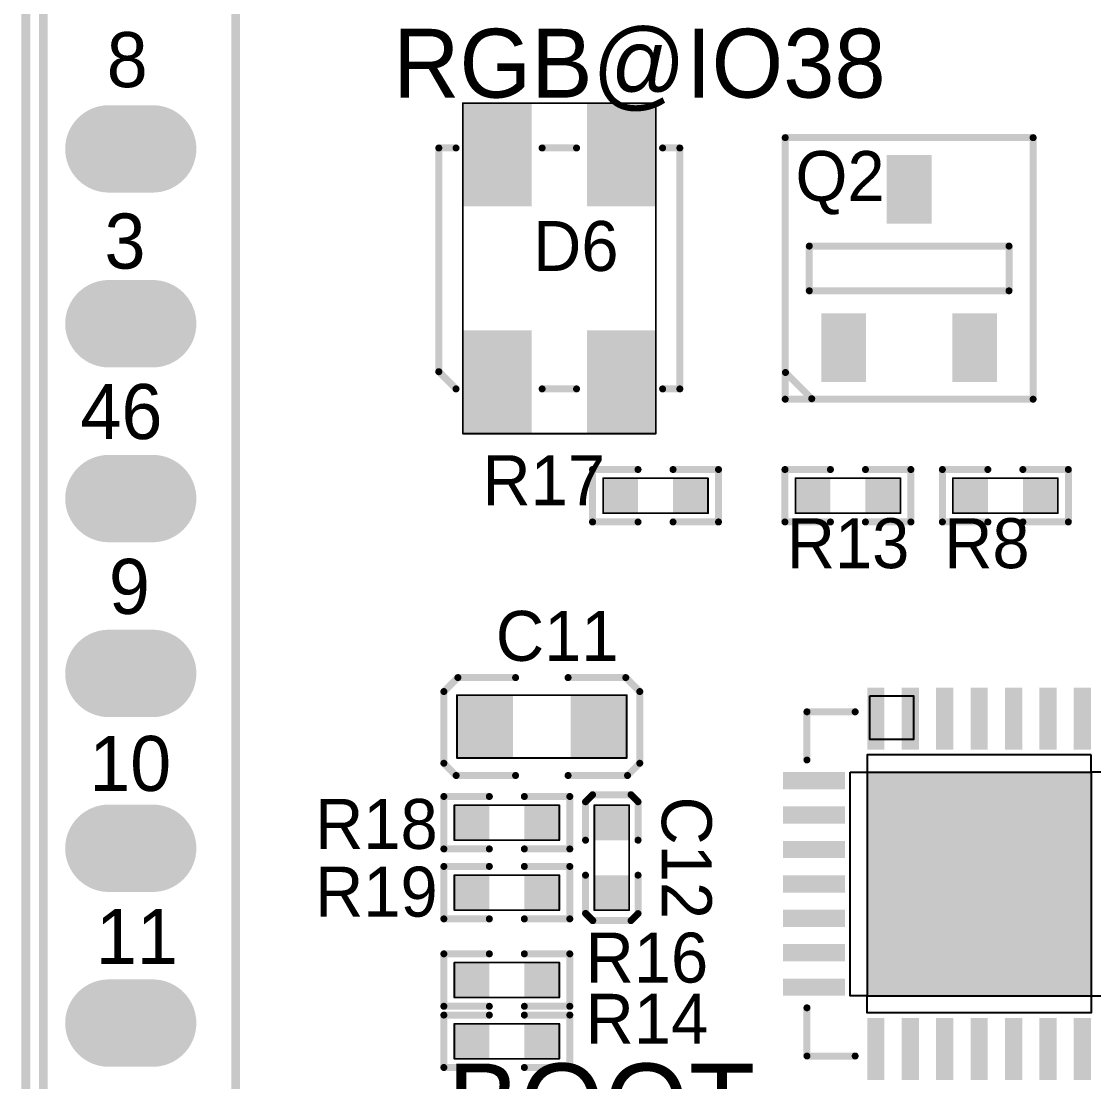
# Model space of a CAD drawing. Extents: x -13.8 to 43.9, y -15.3 to 74.1.
# Drawn here: x -0.32 to 15.25, y 17.27 to 32.67 of the extents above; entities that cross this region are included whole.
import ezdxf
from ezdxf.enums import TextEntityAlignment as Align

# ---------------------------------------------------------------- set-up
doc = ezdxf.new("R2010")
doc.units = 0
doc.header["$MEASUREMENT"] = 0
for name, color, linetype in [('2DLINES_1', 5, 'Continuous'), ('BOARD_OUTLINE', 1, 'Continuous'), ('LAYNR3', 4, 'Continuous'), ('PADLAYER_TOP', 7, 'Continuous'), ('PLACEMENT_OUTLINE_BOTTOM', 10, 'Continuous'), ('PLACEMENT_OUTLINE_TOP', 6, 'Continuous'), ('TOOL_BOT', 11, 'Continuous'), ('TOP', 2, 'Continuous')]:
    doc.layers.add(name, color=color, linetype=linetype)

msp = doc.modelspace()

# ---------------------------------------------------------------- linework, layer by layer
at = {"layer": '2DLINES_1', "const_width": 0.1016}
for points in [[(14.373, 30.983), (10.773, 30.983)], [(10.773, 30.983), (10.773, 27.183)], [(10.773, 27.183), (10.773, 30.983)], [(10.773, 30.983), (14.373, 30.983)], [(14.373, 27.183), (14.373, 30.983)], [(14.373, 30.983), (14.373, 27.183)], [(5.743, 27.583), (5.743, 30.833)], [(5.743, 30.833), (5.993, 30.833)], [(7.743, 30.833), (7.243, 30.833)], [(8.993, 30.833), (9.243, 30.833)], [(9.243, 30.833), (9.243, 27.333)], [(14.023, 29.408), (11.123, 29.408)], [(11.123, 29.408), (11.123, 28.758)], [(14.023, 28.758), (14.023, 29.408)], [(11.123, 28.758), (14.023, 28.758)], [(5.993, 27.333), (5.743, 27.583)], [(11.15822, 27.1907), (10.77722, 27.5717)], [(7.743, 27.333), (7.243, 27.333)], [(9.243, 27.333), (8.993, 27.333)], [(10.773, 27.183), (14.373, 27.183)], [(14.373, 27.183), (10.773, 27.183)], [(7.9756, 25.4), (7.9756, 26.162)], [(7.9756, 26.162), (8.636, 26.162)], [(9.8044, 26.162), (9.144, 26.162)], [(9.8044, 25.4), (9.8044, 26.162)], [(10.7696, 25.4), (10.7696, 26.162)], [(10.7696, 26.162), (11.43, 26.162)], [(12.5984, 26.162), (11.938, 26.162)], [(12.5984, 25.4), (12.5984, 26.162)], [(13.0556, 25.4), (13.0556, 26.162)], [(13.0556, 26.162), (13.716, 26.162)], [(14.8844, 26.162), (14.224, 26.162)], [(14.8844, 25.4), (14.8844, 26.162)], [(8.636, 25.4), (7.9756, 25.4)], [(9.144, 25.4), (9.8044, 25.4)], [(11.43, 25.4), (10.7696, 25.4)], [(11.938, 25.4), (12.5984, 25.4)], [(13.716, 25.4), (13.0556, 25.4)], [(14.224, 25.4), (14.8844, 25.4)], [(5.8166, 22.9362), (6.0198, 23.1394)], [(6.0198, 23.1394), (6.858, 23.1394)], [(8.4582, 23.1394), (7.62, 23.1394)], [(8.6614, 22.9362), (8.4582, 23.1394)], [(5.8166, 21.8948), (5.8166, 22.9362)], [(8.6614, 21.8948), (8.6614, 22.9362)], [(11.789, 22.6422), (11.089, 22.6422)], [(11.089, 22.6422), (11.089, 21.9422)], [(5.9944, 21.717), (5.8166, 21.8948)], [(8.4836, 21.717), (8.6614, 21.8948)], [(6.858, 21.717), (5.9944, 21.717)], [(7.62, 21.717), (8.4836, 21.717)], [(7.9756, 21.4376), (7.874, 21.336)], [(8.5344, 21.4376), (7.9756, 21.4376)], [(8.636, 21.336), (8.5344, 21.4376)], [(5.8166, 20.6502), (5.8166, 21.4122)], [(5.8166, 21.4122), (6.477, 21.4122)], [(7.6454, 21.4122), (6.985, 21.4122)], [(7.6454, 20.6502), (7.6454, 21.4122)], [(7.874, 21.336), (7.874, 20.7772)], [(8.636, 20.7772), (8.636, 21.336)], [(6.477, 20.6502), (5.8166, 20.6502)], [(6.985, 20.6502), (7.6454, 20.6502)], [(6.477, 20.3962), (5.8166, 20.3962)], [(5.8166, 20.3962), (5.8166, 19.6342)], [(6.985, 20.3962), (7.6454, 20.3962)], [(7.6454, 20.3962), (7.6454, 19.6342)], [(7.874, 19.7137), (7.874, 20.2692)], [(8.636, 20.2692), (8.636, 19.7104)], [(5.8166, 19.6342), (6.477, 19.6342)], [(7.6454, 19.6342), (6.985, 19.6342)], [(7.9789, 19.6088), (7.874, 19.7137)], [(8.53465, 19.6088), (7.9789, 19.6088)], [(8.636, 19.7104), (8.53465, 19.6088)], [(5.8166, 18.3642), (5.8166, 19.1262)], [(5.8166, 19.1262), (6.477, 19.1262)], [(7.6454, 19.1262), (6.985, 19.1262)], [(7.6454, 18.3642), (7.6454, 19.1262)], [(6.477, 18.3642), (5.8166, 18.3642)], [(6.985, 18.3642), (7.6454, 18.3642)], [(11.089, 17.6422), (11.089, 18.3422)], [(5.8166, 17.4752), (5.8166, 18.2372)], [(5.8166, 18.2372), (6.477, 18.2372)], [(7.6454, 18.2372), (6.985, 18.2372)], [(7.6454, 17.4752), (7.6454, 18.2372)], [(11.789, 17.6422), (11.089, 17.6422)], [(6.477, 17.4752), (5.8166, 17.4752)], [(6.985, 17.4752), (7.6454, 17.4752)]]:
    msp.add_lwpolyline(points, dxfattribs=at)
at = {"layer": '2DLINES_1', "const_width": 0.0508}
for points in [[(10.7476, 30.983, 1), (10.7984, 30.983, 1)], [(10.7476, 30.983, 1), (10.7984, 30.983, 1)], [(10.7476, 30.983, 1), (10.7984, 30.983, 1)], [(10.7476, 30.983, 1), (10.7984, 30.983, 1)], [(14.3476, 30.983, 1), (14.3984, 30.983, 1)], [(14.3476, 30.983, 1), (14.3984, 30.983, 1)], [(14.3476, 30.983, 1), (14.3984, 30.983, 1)], [(14.3476, 30.983, 1), (14.3984, 30.983, 1)], [(5.7176, 30.833, 1), (5.7684, 30.833, 1)], [(5.7176, 30.833, 1), (5.7684, 30.833, 1)], [(5.9676, 30.833, 1), (6.0184, 30.833, 1)], [(7.2176, 30.833, 1), (7.2684, 30.833, 1)], [(7.7176, 30.833, 1), (7.7684, 30.833, 1)], [(8.9676, 30.833, 1), (9.0184, 30.833, 1)], [(9.2176, 30.833, 1), (9.2684, 30.833, 1)], [(9.2176, 30.833, 1), (9.2684, 30.833, 1)], [(11.0976, 29.408, 1), (11.1484, 29.408, 1)], [(11.0976, 29.408, 1), (11.1484, 29.408, 1)], [(13.9976, 29.408, 1), (14.0484, 29.408, 1)], [(13.9976, 29.408, 1), (14.0484, 29.408, 1)], [(11.0976, 28.758, 1), (11.1484, 28.758, 1)], [(11.0976, 28.758, 1), (11.1484, 28.758, 1)], [(13.9976, 28.758, 1), (14.0484, 28.758, 1)], [(13.9976, 28.758, 1), (14.0484, 28.758, 1)], [(5.7176, 27.583, 1), (5.7684, 27.583, 1)], [(5.7176, 27.583, 1), (5.7684, 27.583, 1)], [(10.75182, 27.5717, 1), (10.80262, 27.5717, 1)], [(5.9676, 27.333, 1), (6.0184, 27.333, 1)], [(7.2176, 27.333, 1), (7.2684, 27.333, 1)], [(7.7176, 27.333, 1), (7.7684, 27.333, 1)], [(8.9676, 27.333, 1), (9.0184, 27.333, 1)], [(9.2176, 27.333, 1), (9.2684, 27.333, 1)], [(9.2176, 27.333, 1), (9.2684, 27.333, 1)], [(10.7476, 27.183, 1), (10.7984, 27.183, 1)], [(10.7476, 27.183, 1), (10.7984, 27.183, 1)], [(10.7476, 27.183, 1), (10.7984, 27.183, 1)], [(10.7476, 27.183, 1), (10.7984, 27.183, 1)], [(11.13282, 27.1907, 1), (11.18362, 27.1907, 1)], [(14.3476, 27.183, 1), (14.3984, 27.183, 1)], [(14.3476, 27.183, 1), (14.3984, 27.183, 1)], [(14.3476, 27.183, 1), (14.3984, 27.183, 1)], [(14.3476, 27.183, 1), (14.3984, 27.183, 1)], [(7.9502, 26.162, 1), (8.001, 26.162, 1)], [(7.9502, 26.162, 1), (8.001, 26.162, 1)], [(8.6106, 26.162, 1), (8.6614, 26.162, 1)], [(9.1186, 26.162, 1), (9.1694, 26.162, 1)], [(9.779, 26.162, 1), (9.8298, 26.162, 1)], [(9.779, 26.162, 1), (9.8298, 26.162, 1)], [(10.7442, 26.162, 1), (10.795, 26.162, 1)], [(10.7442, 26.162, 1), (10.795, 26.162, 1)], [(11.4046, 26.162, 1), (11.4554, 26.162, 1)], [(11.9126, 26.162, 1), (11.9634, 26.162, 1)], [(12.573, 26.162, 1), (12.6238, 26.162, 1)], [(12.573, 26.162, 1), (12.6238, 26.162, 1)], [(13.0302, 26.162, 1), (13.081, 26.162, 1)], [(13.0302, 26.162, 1), (13.081, 26.162, 1)], [(13.6906, 26.162, 1), (13.7414, 26.162, 1)], [(14.1986, 26.162, 1), (14.2494, 26.162, 1)], [(14.859, 26.162, 1), (14.9098, 26.162, 1)], [(14.859, 26.162, 1), (14.9098, 26.162, 1)], [(7.9502, 25.4, 1), (8.001, 25.4, 1)], [(7.9502, 25.4, 1), (8.001, 25.4, 1)], [(8.6106, 25.4, 1), (8.6614, 25.4, 1)], [(9.1186, 25.4, 1), (9.1694, 25.4, 1)], [(9.779, 25.4, 1), (9.8298, 25.4, 1)], [(9.779, 25.4, 1), (9.8298, 25.4, 1)], [(10.7442, 25.4, 1), (10.795, 25.4, 1)], [(10.7442, 25.4, 1), (10.795, 25.4, 1)], [(11.4046, 25.4, 1), (11.4554, 25.4, 1)], [(11.9126, 25.4, 1), (11.9634, 25.4, 1)], [(12.573, 25.4, 1), (12.6238, 25.4, 1)], [(12.573, 25.4, 1), (12.6238, 25.4, 1)], [(13.0302, 25.4, 1), (13.081, 25.4, 1)], [(13.0302, 25.4, 1), (13.081, 25.4, 1)], [(13.6906, 25.4, 1), (13.7414, 25.4, 1)], [(14.1986, 25.4, 1), (14.2494, 25.4, 1)], [(14.859, 25.4, 1), (14.9098, 25.4, 1)], [(14.859, 25.4, 1), (14.9098, 25.4, 1)], [(5.9944, 23.1394, 1), (6.0452, 23.1394, 1)], [(5.9944, 23.1394, 1), (6.0452, 23.1394, 1)], [(6.8326, 23.1394, 1), (6.8834, 23.1394, 1)], [(7.5946, 23.1394, 1), (7.6454, 23.1394, 1)], [(8.4328, 23.1394, 1), (8.4836, 23.1394, 1)], [(8.4328, 23.1394, 1), (8.4836, 23.1394, 1)], [(5.7912, 22.9362, 1), (5.842, 22.9362, 1)], [(5.7912, 22.9362, 1), (5.842, 22.9362, 1)], [(8.636, 22.9362, 1), (8.6868, 22.9362, 1)], [(8.636, 22.9362, 1), (8.6868, 22.9362, 1)], [(11.0636, 22.6422, 1), (11.1144, 22.6422, 1)], [(11.0636, 22.6422, 1), (11.1144, 22.6422, 1)], [(11.7636, 22.6422, 1), (11.8144, 22.6422, 1)], [(11.0636, 21.9422, 1), (11.1144, 21.9422, 1)], [(5.7912, 21.8948, 1), (5.842, 21.8948, 1)], [(5.7912, 21.8948, 1), (5.842, 21.8948, 1)], [(8.636, 21.8948, 1), (8.6868, 21.8948, 1)], [(8.636, 21.8948, 1), (8.6868, 21.8948, 1)], [(5.969, 21.717, 1), (6.0198, 21.717, 1)], [(5.969, 21.717, 1), (6.0198, 21.717, 1)], [(6.8326, 21.717, 1), (6.8834, 21.717, 1)], [(7.5946, 21.717, 1), (7.6454, 21.717, 1)], [(8.4582, 21.717, 1), (8.509, 21.717, 1)], [(8.4582, 21.717, 1), (8.509, 21.717, 1)], [(7.9502, 21.4376, 1), (8.001, 21.4376, 1)], [(7.9502, 21.4376, 1), (8.001, 21.4376, 1)], [(8.509, 21.4376, 1), (8.5598, 21.4376, 1)], [(8.509, 21.4376, 1), (8.5598, 21.4376, 1)], [(5.7912, 21.4122, 1), (5.842, 21.4122, 1)], [(5.7912, 21.4122, 1), (5.842, 21.4122, 1)], [(6.4516, 21.4122, 1), (6.5024, 21.4122, 1)], [(6.9596, 21.4122, 1), (7.0104, 21.4122, 1)], [(7.62, 21.4122, 1), (7.6708, 21.4122, 1)], [(7.62, 21.4122, 1), (7.6708, 21.4122, 1)], [(7.8486, 21.336, 1), (7.8994, 21.336, 1)], [(7.8486, 21.336, 1), (7.8994, 21.336, 1)], [(8.6106, 21.336, 1), (8.6614, 21.336, 1)], [(8.6106, 21.336, 1), (8.6614, 21.336, 1)], [(7.8486, 20.7772, 1), (7.8994, 20.7772, 1)], [(8.6106, 20.7772, 1), (8.6614, 20.7772, 1)], [(5.7912, 20.6502, 1), (5.842, 20.6502, 1)], [(5.7912, 20.6502, 1), (5.842, 20.6502, 1)], [(6.4516, 20.6502, 1), (6.5024, 20.6502, 1)], [(6.9596, 20.6502, 1), (7.0104, 20.6502, 1)], [(7.62, 20.6502, 1), (7.6708, 20.6502, 1)], [(7.62, 20.6502, 1), (7.6708, 20.6502, 1)], [(5.7912, 20.3962, 1), (5.842, 20.3962, 1)], [(5.7912, 20.3962, 1), (5.842, 20.3962, 1)], [(6.4516, 20.3962, 1), (6.5024, 20.3962, 1)], [(6.9596, 20.3962, 1), (7.0104, 20.3962, 1)], [(7.62, 20.3962, 1), (7.6708, 20.3962, 1)], [(7.62, 20.3962, 1), (7.6708, 20.3962, 1)], [(7.8486, 20.2692, 1), (7.8994, 20.2692, 1)], [(8.6106, 20.2692, 1), (8.6614, 20.2692, 1)], [(5.7912, 19.6342, 1), (5.842, 19.6342, 1)], [(5.7912, 19.6342, 1), (5.842, 19.6342, 1)], [(6.4516, 19.6342, 1), (6.5024, 19.6342, 1)], [(6.9596, 19.6342, 1), (7.0104, 19.6342, 1)], [(7.62, 19.6342, 1), (7.6708, 19.6342, 1)], [(7.62, 19.6342, 1), (7.6708, 19.6342, 1)], [(7.8486, 19.7137, 1), (7.8994, 19.7137, 1)], [(7.8486, 19.7137, 1), (7.8994, 19.7137, 1)], [(7.9535, 19.6088, 1), (8.0043, 19.6088, 1)], [(7.9535, 19.6088, 1), (8.0043, 19.6088, 1)], [(8.50925, 19.6088, 1), (8.56005, 19.6088, 1)], [(8.50925, 19.6088, 1), (8.56005, 19.6088, 1)], [(8.6106, 19.7104, 1), (8.6614, 19.7104, 1)], [(8.6106, 19.7104, 1), (8.6614, 19.7104, 1)], [(5.7912, 19.1262, 1), (5.842, 19.1262, 1)], [(5.7912, 19.1262, 1), (5.842, 19.1262, 1)], [(6.4516, 19.1262, 1), (6.5024, 19.1262, 1)], [(6.9596, 19.1262, 1), (7.0104, 19.1262, 1)], [(7.62, 19.1262, 1), (7.6708, 19.1262, 1)], [(7.62, 19.1262, 1), (7.6708, 19.1262, 1)], [(5.7912, 18.3642, 1), (5.842, 18.3642, 1)], [(5.7912, 18.3642, 1), (5.842, 18.3642, 1)], [(6.4516, 18.3642, 1), (6.5024, 18.3642, 1)], [(6.9596, 18.3642, 1), (7.0104, 18.3642, 1)], [(7.62, 18.3642, 1), (7.6708, 18.3642, 1)], [(7.62, 18.3642, 1), (7.6708, 18.3642, 1)], [(11.0636, 18.3422, 1), (11.1144, 18.3422, 1)], [(5.7912, 18.2372, 1), (5.842, 18.2372, 1)], [(5.7912, 18.2372, 1), (5.842, 18.2372, 1)], [(6.4516, 18.2372, 1), (6.5024, 18.2372, 1)], [(6.9596, 18.2372, 1), (7.0104, 18.2372, 1)], [(7.62, 18.2372, 1), (7.6708, 18.2372, 1)], [(7.62, 18.2372, 1), (7.6708, 18.2372, 1)], [(11.0636, 17.6422, 1), (11.1144, 17.6422, 1)], [(11.0636, 17.6422, 1), (11.1144, 17.6422, 1)], [(11.7636, 17.6422, 1), (11.8144, 17.6422, 1)], [(5.7912, 17.4752, 1), (5.842, 17.4752, 1)], [(5.7912, 17.4752, 1), (5.842, 17.4752, 1)], [(6.4516, 17.4752, 1), (6.5024, 17.4752, 1)], [(6.9596, 17.4752, 1), (7.0104, 17.4752, 1)], [(7.62, 17.4752, 1), (7.6708, 17.4752, 1)], [(7.62, 17.4752, 1), (7.6708, 17.4752, 1)]]:
    msp.add_lwpolyline(points, format="xyb", close=True, dxfattribs=at)
at = {"layer": 'BOARD_OUTLINE', "const_width": 0.127}
msp.add_lwpolyline([(0, 62.365), (0, 0.5)], dxfattribs=at)
msp.add_lwpolyline([(0, 62.365), (0, 0.5)], dxfattribs=at)
at = {"layer": 'PADLAYER_TOP', "const_width": 0.635}
for points in [[(0.635, 30.82, 1), (1.27, 30.82, 1)], [(1.27, 30.82, 1), (1.905, 30.82, 1)], [(0.635, 28.28, 1), (1.27, 28.28, 1)], [(1.27, 28.28, 1), (1.905, 28.28, 1)], [(0.635, 25.74, 1), (1.27, 25.74, 1)], [(1.27, 25.74, 1), (1.905, 25.74, 1)], [(0.635, 23.2, 1), (1.27, 23.2, 1)], [(1.27, 23.2, 1), (1.905, 23.2, 1)], [(0.635, 20.66, 1), (1.27, 20.66, 1)], [(1.27, 20.66, 1), (1.905, 20.66, 1)], [(0.635, 18.12, 1), (1.27, 18.12, 1)], [(1.27, 18.12, 1), (1.905, 18.12, 1)]]:
    msp.add_lwpolyline(points, format="xyb", close=True, dxfattribs=at)
at = {"layer": 'PADLAYER_TOP'}
for points in [[(1.5875, 31.455), (0.9525, 31.455), (1.5875, 30.185), (0.9525, 30.185)], [(6.093, 31.483), (6.093, 29.983), (7.093, 31.483), (7.093, 29.983)], [(7.893, 31.483), (7.893, 29.983), (8.893, 31.483), (8.893, 29.983)], [(12.898, 29.73311), (12.898, 30.73311), (12.248, 29.73311), (12.248, 30.73311)], [(1.5875, 28.915), (0.9525, 28.915), (1.5875, 27.645), (0.9525, 27.645)], [(11.948, 27.43289), (11.948, 28.43289), (11.298, 27.43289), (11.298, 28.43289)], [(13.848, 27.43289), (13.848, 28.43289), (13.198, 27.43289), (13.198, 28.43289)], [(6.093, 28.183), (6.093, 26.683), (7.093, 28.183), (7.093, 26.683)], [(7.893, 28.183), (7.893, 26.683), (8.893, 28.183), (8.893, 26.683)], [(1.5875, 26.375), (0.9525, 26.375), (1.5875, 25.105), (0.9525, 25.105)], [(8.636, 26.035), (8.128, 26.035), (8.636, 25.527), (8.128, 25.527)], [(9.652, 26.035), (9.144, 26.035), (9.652, 25.527), (9.144, 25.527)], [(11.43, 26.035), (10.922, 26.035), (11.43, 25.527), (10.922, 25.527)], [(12.446, 26.035), (11.938, 26.035), (12.446, 25.527), (11.938, 25.527)], [(13.716, 26.035), (13.208, 26.035), (13.716, 25.527), (13.208, 25.527)], [(14.732, 26.035), (14.224, 26.035), (14.732, 25.527), (14.224, 25.527)], [(1.5875, 23.835), (0.9525, 23.835), (1.5875, 22.565), (0.9525, 22.565)], [(6.0071, 22.8854), (6.0071, 21.971), (6.8199, 22.8854), (6.8199, 21.971)], [(7.6581, 22.8854), (7.6581, 21.971), (8.4709, 22.8854), (8.4709, 21.971)], [(11.964, 22.9922), (11.964, 22.0922), (12.214, 22.9922), (12.214, 22.0922)], [(12.464, 22.9922), (12.464, 22.0922), (12.714, 22.9922), (12.714, 22.0922)], [(12.964, 22.9922), (12.964, 22.0922), (13.214, 22.9922), (13.214, 22.0922)], [(13.464, 22.9922), (13.464, 22.0922), (13.714, 22.9922), (13.714, 22.0922)], [(13.964, 22.9922), (13.964, 22.0922), (14.214, 22.9922), (14.214, 22.0922)], [(14.464, 22.9922), (14.464, 22.0922), (14.714, 22.9922), (14.714, 22.0922)], [(14.964, 22.9922), (14.964, 22.0922), (15.214, 22.9922), (15.214, 22.0922)], [(10.739, 21.5172), (11.639, 21.5172), (10.739, 21.7672), (11.639, 21.7672)], [(11.964, 21.7672), (11.964, 18.5172), (15.214, 21.7672), (15.214, 18.5172)], [(1.5875, 21.295), (0.9525, 21.295), (1.5875, 20.025), (0.9525, 20.025)], [(6.477, 21.2852), (5.969, 21.2852), (6.477, 20.7772), (5.969, 20.7772)], [(7.493, 21.2852), (6.985, 21.2852), (7.493, 20.7772), (6.985, 20.7772)], [(8.001, 21.2852), (8.001, 20.7772), (8.509, 21.2852), (8.509, 20.7772)], [(10.739, 21.0172), (11.639, 21.0172), (10.739, 21.2672), (11.639, 21.2672)], [(10.739, 20.5172), (11.639, 20.5172), (10.739, 20.7672), (11.639, 20.7672)], [(5.969, 19.7612), (6.477, 19.7612), (5.969, 20.2692), (6.477, 20.2692)], [(6.985, 19.7612), (7.493, 19.7612), (6.985, 20.2692), (7.493, 20.2692)], [(8.001, 20.2692), (8.001, 19.7612), (8.509, 20.2692), (8.509, 19.7612)], [(10.739, 20.0172), (11.639, 20.0172), (10.739, 20.2672), (11.639, 20.2672)], [(10.739, 19.5172), (11.639, 19.5172), (10.739, 19.7672), (11.639, 19.7672)], [(10.739, 19.0172), (11.639, 19.0172), (10.739, 19.2672), (11.639, 19.2672)], [(6.477, 18.9992), (5.969, 18.9992), (6.477, 18.4912), (5.969, 18.4912)], [(7.493, 18.9992), (6.985, 18.9992), (7.493, 18.4912), (6.985, 18.4912)], [(1.5875, 18.755), (0.9525, 18.755), (1.5875, 17.485), (0.9525, 17.485)], [(10.739, 18.5172), (11.639, 18.5172), (10.739, 18.7672), (11.639, 18.7672)], [(6.477, 18.1102), (5.969, 18.1102), (6.477, 17.6022), (5.969, 17.6022)], [(7.493, 18.1102), (6.985, 18.1102), (7.493, 17.6022), (6.985, 17.6022)], [(11.964, 18.1922), (11.964, 17.2922), (12.214, 18.1922), (12.214, 17.2922)], [(12.464, 18.1922), (12.464, 17.2922), (12.714, 18.1922), (12.714, 17.2922)], [(12.964, 18.1922), (12.964, 17.2922), (13.214, 18.1922), (13.214, 17.2922)], [(13.464, 18.1922), (13.464, 17.2922), (13.714, 18.1922), (13.714, 17.2922)], [(13.964, 18.1922), (13.964, 17.2922), (14.214, 18.1922), (14.214, 17.2922)], [(14.464, 18.1922), (14.464, 17.2922), (14.714, 18.1922), (14.714, 17.2922)], [(14.964, 18.1922), (14.964, 17.2922), (15.214, 18.1922), (15.214, 17.2922)]]:
    msp.add_solid(points, dxfattribs=at)
at = {"layer": 'PLACEMENT_OUTLINE_BOTTOM', "const_width": 0.127}
for points in [[(-0.254, 62.824), (-0.254, 6.436)], [(2.794, 6.436), (2.794, 62.824)]]:
    msp.add_lwpolyline(points, dxfattribs=at)
at = {"layer": 'PLACEMENT_OUTLINE_TOP'}
for points, const_width in [([(6.093, 31.483), (8.893, 31.483)], 0.0254), ([(6.093, 26.683), (6.093, 31.483)], 0.0254), ([(8.893, 31.483), (8.893, 26.683)], 0.0254), ([(14.373, 30.983), (10.773, 30.983)], 0.1016), ([(10.773, 30.983), (10.773, 27.183)], 0.1016), ([(10.773, 27.183), (10.773, 30.983)], 0.1016), ([(10.773, 30.983), (14.373, 30.983)], 0.1016), ([(14.373, 27.183), (14.373, 30.983)], 0.1016), ([(14.373, 30.983), (14.373, 27.183)], 0.1016), ([(14.023, 29.408), (11.123, 29.408)], 0.1016), ([(11.123, 29.408), (11.123, 28.758)], 0.1016), ([(14.023, 28.758), (14.023, 29.408)], 0.1016), ([(11.123, 28.758), (14.023, 28.758)], 0.1016), ([(10.773, 27.183), (14.373, 27.183)], 0.1016), ([(14.373, 27.183), (10.773, 27.183)], 0.1016), ([(8.893, 26.683), (6.093, 26.683)], 0.0254), ([(8.128, 25.527), (8.128, 26.035)], 0.0254), ([(8.128, 26.035), (9.652, 26.035)], 0.0254), ([(9.652, 26.035), (9.652, 25.527)], 0.0254), ([(10.922, 25.527), (10.922, 26.035)], 0.0254), ([(10.922, 26.035), (12.446, 26.035)], 0.0254), ([(12.446, 26.035), (12.446, 25.527)], 0.0254), ([(13.208, 25.527), (13.208, 26.035)], 0.0254), ([(13.208, 26.035), (14.732, 26.035)], 0.0254), ([(14.732, 26.035), (14.732, 25.527)], 0.0254), ([(9.652, 25.527), (8.128, 25.527)], 0.0254), ([(12.446, 25.527), (10.922, 25.527)], 0.0254), ([(14.732, 25.527), (13.208, 25.527)], 0.0254), ([(6.0071, 21.971), (6.0071, 22.8854)], 0.0254), ([(6.0071, 22.8854), (8.4709, 22.8854)], 0.0254), ([(8.4709, 22.8854), (8.4709, 21.971)], 0.0254), ([(8.4709, 21.971), (6.0071, 21.971)], 0.0254), ([(5.969, 20.7772), (5.969, 21.2852)], 0.0254), ([(5.969, 21.2852), (7.493, 21.2852)], 0.0254), ([(7.493, 21.2852), (7.493, 20.7772)], 0.0254), ([(8.001, 21.2852), (8.509, 21.2852)], 0.0254), ([(8.001, 19.7612), (8.001, 21.2852)], 0.0254), ([(8.509, 21.2852), (8.509, 19.7612)], 0.0254), ([(7.493, 20.7772), (5.969, 20.7772)], 0.0254), ([(5.969, 19.7612), (5.969, 20.2692)], 0.0254), ([(5.969, 20.2692), (7.493, 20.2692)], 0.0254), ([(7.493, 20.2692), (7.493, 19.7612)], 0.0254), ([(7.493, 19.7612), (5.969, 19.7612)], 0.0254), ([(8.509, 19.7612), (8.001, 19.7612)], 0.0254), ([(5.969, 18.4912), (5.969, 18.9992)], 0.0254), ([(5.969, 18.9992), (7.493, 18.9992)], 0.0254), ([(7.493, 18.9992), (7.493, 18.4912)], 0.0254), ([(7.493, 18.4912), (5.969, 18.4912)], 0.0254), ([(5.969, 17.6022), (5.969, 18.1102)], 0.0254), ([(5.969, 18.1102), (7.493, 18.1102)], 0.0254), ([(7.493, 18.1102), (7.493, 17.6022)], 0.0254), ([(7.493, 17.6022), (5.969, 17.6022)], 0.0254)]:
    msp.add_lwpolyline(points, dxfattribs=dict(at, const_width=const_width))
for points, const_width in [([(6.08665, 31.483, 1), (6.09935, 31.483, 1)], 0.0127), ([(6.08665, 31.483, 1), (6.09935, 31.483, 1)], 0.0127), ([(8.88665, 31.483, 1), (8.89935, 31.483, 1)], 0.0127), ([(8.88665, 31.483, 1), (8.89935, 31.483, 1)], 0.0127), ([(10.7476, 30.983, 1), (10.7984, 30.983, 1)], 0.0508), ([(10.7476, 30.983, 1), (10.7984, 30.983, 1)], 0.0508), ([(10.7476, 30.983, 1), (10.7984, 30.983, 1)], 0.0508), ([(10.7476, 30.983, 1), (10.7984, 30.983, 1)], 0.0508), ([(14.3476, 30.983, 1), (14.3984, 30.983, 1)], 0.0508), ([(14.3476, 30.983, 1), (14.3984, 30.983, 1)], 0.0508), ([(14.3476, 30.983, 1), (14.3984, 30.983, 1)], 0.0508), ([(14.3476, 30.983, 1), (14.3984, 30.983, 1)], 0.0508), ([(11.0976, 29.408, 1), (11.1484, 29.408, 1)], 0.0508), ([(11.0976, 29.408, 1), (11.1484, 29.408, 1)], 0.0508), ([(13.9976, 29.408, 1), (14.0484, 29.408, 1)], 0.0508), ([(13.9976, 29.408, 1), (14.0484, 29.408, 1)], 0.0508), ([(11.0976, 28.758, 1), (11.1484, 28.758, 1)], 0.0508), ([(11.0976, 28.758, 1), (11.1484, 28.758, 1)], 0.0508), ([(13.9976, 28.758, 1), (14.0484, 28.758, 1)], 0.0508), ([(13.9976, 28.758, 1), (14.0484, 28.758, 1)], 0.0508), ([(10.7476, 27.183, 1), (10.7984, 27.183, 1)], 0.0508), ([(10.7476, 27.183, 1), (10.7984, 27.183, 1)], 0.0508), ([(10.7476, 27.183, 1), (10.7984, 27.183, 1)], 0.0508), ([(10.7476, 27.183, 1), (10.7984, 27.183, 1)], 0.0508), ([(14.3476, 27.183, 1), (14.3984, 27.183, 1)], 0.0508), ([(14.3476, 27.183, 1), (14.3984, 27.183, 1)], 0.0508), ([(14.3476, 27.183, 1), (14.3984, 27.183, 1)], 0.0508), ([(14.3476, 27.183, 1), (14.3984, 27.183, 1)], 0.0508), ([(6.08665, 26.683, 1), (6.09935, 26.683, 1)], 0.0127), ([(6.08665, 26.683, 1), (6.09935, 26.683, 1)], 0.0127), ([(8.88665, 26.683, 1), (8.89935, 26.683, 1)], 0.0127), ([(8.88665, 26.683, 1), (8.89935, 26.683, 1)], 0.0127), ([(8.12165, 26.035, 1), (8.13435, 26.035, 1)], 0.0127), ([(8.12165, 26.035, 1), (8.13435, 26.035, 1)], 0.0127), ([(9.64565, 26.035, 1), (9.65835, 26.035, 1)], 0.0127), ([(9.64565, 26.035, 1), (9.65835, 26.035, 1)], 0.0127), ([(10.91565, 26.035, 1), (10.92835, 26.035, 1)], 0.0127), ([(10.91565, 26.035, 1), (10.92835, 26.035, 1)], 0.0127), ([(12.43965, 26.035, 1), (12.45235, 26.035, 1)], 0.0127), ([(12.43965, 26.035, 1), (12.45235, 26.035, 1)], 0.0127), ([(13.20165, 26.035, 1), (13.21435, 26.035, 1)], 0.0127), ([(13.20165, 26.035, 1), (13.21435, 26.035, 1)], 0.0127), ([(14.72565, 26.035, 1), (14.73835, 26.035, 1)], 0.0127), ([(14.72565, 26.035, 1), (14.73835, 26.035, 1)], 0.0127), ([(8.12165, 25.527, 1), (8.13435, 25.527, 1)], 0.0127), ([(8.12165, 25.527, 1), (8.13435, 25.527, 1)], 0.0127), ([(9.64565, 25.527, 1), (9.65835, 25.527, 1)], 0.0127), ([(9.64565, 25.527, 1), (9.65835, 25.527, 1)], 0.0127), ([(10.91565, 25.527, 1), (10.92835, 25.527, 1)], 0.0127), ([(10.91565, 25.527, 1), (10.92835, 25.527, 1)], 0.0127), ([(12.43965, 25.527, 1), (12.45235, 25.527, 1)], 0.0127), ([(12.43965, 25.527, 1), (12.45235, 25.527, 1)], 0.0127), ([(13.20165, 25.527, 1), (13.21435, 25.527, 1)], 0.0127), ([(13.20165, 25.527, 1), (13.21435, 25.527, 1)], 0.0127), ([(14.72565, 25.527, 1), (14.73835, 25.527, 1)], 0.0127), ([(14.72565, 25.527, 1), (14.73835, 25.527, 1)], 0.0127), ([(6.00075, 22.8854, 1), (6.01345, 22.8854, 1)], 0.0127), ([(6.00075, 22.8854, 1), (6.01345, 22.8854, 1)], 0.0127), ([(8.46455, 22.8854, 1), (8.47725, 22.8854, 1)], 0.0127), ([(8.46455, 22.8854, 1), (8.47725, 22.8854, 1)], 0.0127), ([(6.00075, 21.971, 1), (6.01345, 21.971, 1)], 0.0127), ([(6.00075, 21.971, 1), (6.01345, 21.971, 1)], 0.0127), ([(8.46455, 21.971, 1), (8.47725, 21.971, 1)], 0.0127), ([(8.46455, 21.971, 1), (8.47725, 21.971, 1)], 0.0127), ([(5.96265, 21.2852, 1), (5.97535, 21.2852, 1)], 0.0127), ([(5.96265, 21.2852, 1), (5.97535, 21.2852, 1)], 0.0127), ([(7.48665, 21.2852, 1), (7.49935, 21.2852, 1)], 0.0127), ([(7.48665, 21.2852, 1), (7.49935, 21.2852, 1)], 0.0127), ([(7.99465, 21.2852, 1), (8.00735, 21.2852, 1)], 0.0127), ([(7.99465, 21.2852, 1), (8.00735, 21.2852, 1)], 0.0127), ([(8.50265, 21.2852, 1), (8.51535, 21.2852, 1)], 0.0127), ([(8.50265, 21.2852, 1), (8.51535, 21.2852, 1)], 0.0127), ([(5.96265, 20.7772, 1), (5.97535, 20.7772, 1)], 0.0127), ([(5.96265, 20.7772, 1), (5.97535, 20.7772, 1)], 0.0127), ([(7.48665, 20.7772, 1), (7.49935, 20.7772, 1)], 0.0127), ([(7.48665, 20.7772, 1), (7.49935, 20.7772, 1)], 0.0127), ([(5.96265, 20.2692, 1), (5.97535, 20.2692, 1)], 0.0127), ([(5.96265, 20.2692, 1), (5.97535, 20.2692, 1)], 0.0127), ([(7.48665, 20.2692, 1), (7.49935, 20.2692, 1)], 0.0127), ([(7.48665, 20.2692, 1), (7.49935, 20.2692, 1)], 0.0127), ([(5.96265, 19.7612, 1), (5.97535, 19.7612, 1)], 0.0127), ([(5.96265, 19.7612, 1), (5.97535, 19.7612, 1)], 0.0127), ([(7.48665, 19.7612, 1), (7.49935, 19.7612, 1)], 0.0127), ([(7.48665, 19.7612, 1), (7.49935, 19.7612, 1)], 0.0127), ([(7.99465, 19.7612, 1), (8.00735, 19.7612, 1)], 0.0127), ([(7.99465, 19.7612, 1), (8.00735, 19.7612, 1)], 0.0127), ([(8.50265, 19.7612, 1), (8.51535, 19.7612, 1)], 0.0127), ([(8.50265, 19.7612, 1), (8.51535, 19.7612, 1)], 0.0127), ([(5.96265, 18.9992, 1), (5.97535, 18.9992, 1)], 0.0127), ([(5.96265, 18.9992, 1), (5.97535, 18.9992, 1)], 0.0127), ([(7.48665, 18.9992, 1), (7.49935, 18.9992, 1)], 0.0127), ([(7.48665, 18.9992, 1), (7.49935, 18.9992, 1)], 0.0127), ([(5.96265, 18.4912, 1), (5.97535, 18.4912, 1)], 0.0127), ([(5.96265, 18.4912, 1), (5.97535, 18.4912, 1)], 0.0127), ([(7.48665, 18.4912, 1), (7.49935, 18.4912, 1)], 0.0127), ([(7.48665, 18.4912, 1), (7.49935, 18.4912, 1)], 0.0127), ([(5.96265, 18.1102, 1), (5.97535, 18.1102, 1)], 0.0127), ([(5.96265, 18.1102, 1), (5.97535, 18.1102, 1)], 0.0127), ([(7.48665, 18.1102, 1), (7.49935, 18.1102, 1)], 0.0127), ([(7.48665, 18.1102, 1), (7.49935, 18.1102, 1)], 0.0127), ([(5.96265, 17.6022, 1), (5.97535, 17.6022, 1)], 0.0127), ([(5.96265, 17.6022, 1), (5.97535, 17.6022, 1)], 0.0127), ([(7.48665, 17.6022, 1), (7.49935, 17.6022, 1)], 0.0127), ([(7.48665, 17.6022, 1), (7.49935, 17.6022, 1)], 0.0127)]:
    msp.add_lwpolyline(points, format="xyb", close=True, dxfattribs=dict(at, const_width=const_width))
at = {"layer": 'TOOL_BOT', "const_width": 0.127}
for points in [[(0.762, 30.82, 1), (1.778, 30.82, 1), (0.762, 30.82)], [(0.762, 28.28, 1), (1.778, 28.28, 1), (0.762, 28.28)], [(0.762, 25.74, 1), (1.778, 25.74, 1), (0.762, 25.74)], [(0.762, 23.2, 1), (1.778, 23.2, 1), (0.762, 23.2)], [(0.762, 20.66, 1), (1.778, 20.66, 1), (0.762, 20.66)], [(0.762, 18.12, 1), (1.778, 18.12, 1), (0.762, 18.12)]]:
    msp.add_lwpolyline(points, format="xyb", dxfattribs=at)
at = {"layer": 'TOP'}
for points in [[(12.0015, 22.8727), (12.6365, 22.8727), (12.6365, 22.2377), (12.0015, 22.2377), (12.0015, 22.8727)], [(15.214, 22.0172), (11.964, 22.0172), (11.964, 21.7672), (15.214, 21.7672), (15.214, 22.0172)], [(11.714, 21.7672), (11.964, 21.7672), (11.964, 18.5172), (11.714, 18.5172), (11.714, 21.7672)], [(15.464, 18.5172), (15.464, 21.7672), (15.214, 21.7672), (15.214, 18.5172), (15.464, 18.5172)], [(15.214, 18.5172), (15.214, 18.2672), (11.964, 18.2672), (11.964, 18.5172), (15.214, 18.5172)]]:
    msp.add_lwpolyline(points, close=True, dxfattribs=at)

# ---------------------------------------------------------------- texts
at = {"layer": 'LAYNR3'}
for s, height, p in [('RGB@IO38', 1, (5.07738, 31.26456)), ('8', 0.8, (0.92085, 31.47633)), ('3', 0.8, (0.889, 28.84082)), ('46', 0.8, (0.53944, 26.36449)), ('9', 0.8, (0.95278, 23.82419)), ('10', 0.8, (0.66689, 21.25231)), ('R19', 0.725718, (3.94654, 19.449)), ('11', 0.8, (0.76257, 18.73771)), ('BOOT', 1.179293, (5.8674, 16))]:
    msp.add_text(s, height=height, dxfattribs=at).set_placement(p, align=Align.BOTTOM_LEFT)
for s, rotation, p in [('Q2', 359.999983, (10.922, 29.845)), ('D6', 359.999982, (7.112, 28.829)), ('R17', 0.000039, (6.3754, 25.4254)), ('R13', 0.000039, (10.795, 24.511)), ('R8', 0.000039, (13.081, 24.511)), ('C11', 0.000039, (6.57112, 23.16495)), ('R18', 0.000039, (3.94654, 20.43304)), ('C12', 270.000001, (8.763, 21.4122)), ('R16', 0.000039, (7.874, 18.4912)), ('R14', 0.000039, (7.874, 17.6022))]:
    msp.add_text(s, height=0.725718, rotation=rotation, dxfattribs=at).set_placement(p, align=Align.BOTTOM_LEFT)

doc.saveas('drawing.dxf')
